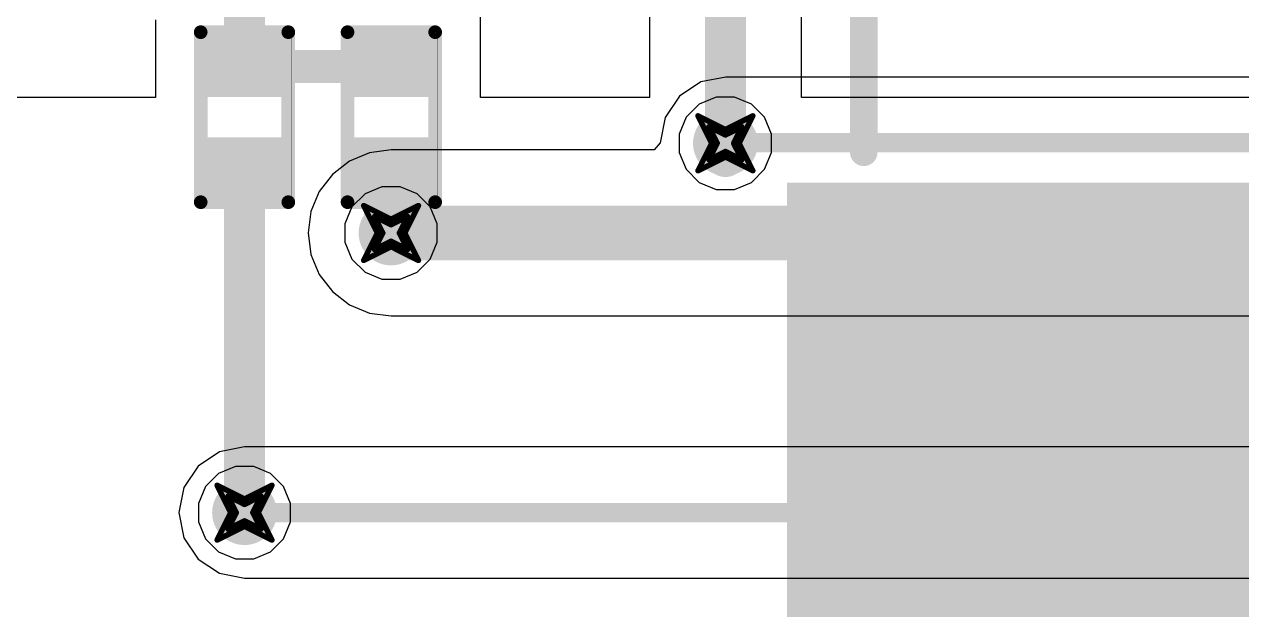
# Model space of a CAD drawing. Header units: inches. Extents: x -2 to 5376, y -4 to 5426.
# Drawn here: x 37.77 to 49.06, y 68.77 to 74.2 of the extents above; entities that cross this region are included whole.
import ezdxf

# ---------------------------------------------------------------- set-up
doc = ezdxf.new("R2010")
doc.units = ezdxf.units.IN
for name, color, linetype in [('Bottom Layer', 5, 'Continuous'), ('Drill Drawing', 1, 'Continuous'), ('Layer 1', 16, 'Continuous'), ('Layer 2', 76, 'Continuous'), ('Top Layer', 1, 'Continuous'), ('Top Overlay', 2, 'Continuous'), ('Top Paste', 8, 'Continuous'), ('Top Solder', 216, 'Continuous'), ('Via Holes', 16, 'Continuous')]:
    doc.layers.add(name, color=color, linetype=linetype)

# ---------------------------------------------------------------- blocks, each defined once
blk = doc.blocks.new('R___0402_6')
at = {"layer": 'Top Layer'}
for points in [[(-0.699, -0.318), (-0.699, 0.318), (-0.241, 0.318), (-0.241, -0.318)], [(0.241, -0.318), (0.241, 0.318), (0.699, 0.318), (0.699, -0.318)]]:
    blk.add_hatch(color=1, dxfattribs=at).paths.add_polyline_path(points)
at = {"layer": 'Top Paste'}
for points in [[(-0.699, -0.318), (-0.699, 0.318), (-0.241, 0.318), (-0.241, -0.318)], [(0.241, -0.318), (0.241, 0.318), (0.699, 0.318), (0.699, -0.318)]]:
    blk.add_hatch(color=8, dxfattribs=at).paths.add_polyline_path(points)
at = {"layer": 'Top Solder'}
for points in [[(-0.754, -0.373), (-0.754, 0.373), (-0.186, 0.373), (-0.186, -0.373)], [(0.186, -0.373), (0.186, 0.373), (0.754, 0.373), (0.754, -0.373)]]:
    blk.add_hatch(color=216, dxfattribs=at).paths.add_polyline_path(points)
at = {"layer": 'Top Overlay'}
for points in [[(-0.787, 0.406, 0.127, 0.127, 0), (-0.787, -0.406, 0.127, 0.127, 0)], [(-0.787, 0.406, 0.127, 0.127, 0), (0.787, 0.406, 0.127, 0.127, 0)], [(0.787, 0.406, 0.127, 0.127, 0), (0.787, -0.406, 0.127, 0.127, 0)], [(-0.787, -0.406, 0.127, 0.127, 0), (0.787, -0.406, 0.127, 0.127, 0)], [(-0.813, -0.432, 0.00323, 0.00323, 0), (0.813, -0.432, 0.00323, 0.00323, 0)]]:
    blk.add_lwpolyline(points, format="xyseb", dxfattribs=at)
for points in [[(-0.819, 0.406, 0.0635, 0.0635, 1), (-0.756, 0.406, 0.0635, 0.0635, 1)], [(-0.819, 0.406, 0.0635, 0.0635, 1), (-0.756, 0.406, 0.0635, 0.0635, 1)], [(0.756, 0.406, 0.0635, 0.0635, 1), (0.819, 0.406, 0.0635, 0.0635, 1)], [(0.756, 0.406, 0.0635, 0.0635, 1), (0.819, 0.406, 0.0635, 0.0635, 1)], [(-0.819, -0.406, 0.0635, 0.0635, 1), (-0.756, -0.406, 0.0635, 0.0635, 1)], [(-0.819, -0.406, 0.0635, 0.0635, 1), (-0.756, -0.406, 0.0635, 0.0635, 1)], [(-0.814, -0.432, 0.00161, 0.00161, 1), (-0.812, -0.432, 0.00161, 0.00161, 1)], [(0.756, -0.406, 0.0635, 0.0635, 1), (0.819, -0.406, 0.0635, 0.0635, 1)], [(0.756, -0.406, 0.0635, 0.0635, 1), (0.819, -0.406, 0.0635, 0.0635, 1)], [(0.812, -0.432, 0.00161, 0.00161, 1), (0.814, -0.432, 0.00161, 0.00161, 1)]]:
    blk.add_lwpolyline(points, format="xyseb", close=True, dxfattribs=at)
blk = doc.blocks.new('R___0402_9')
at = {"layer": 'Top Layer'}
for points in [[(-0.699, -0.318), (-0.699, 0.318), (-0.241, 0.318), (-0.241, -0.318)], [(0.241, -0.318), (0.241, 0.318), (0.699, 0.318), (0.699, -0.318)]]:
    blk.add_hatch(color=1, dxfattribs=at).paths.add_polyline_path(points)
at = {"layer": 'Top Paste'}
for points in [[(-0.699, -0.318), (-0.699, 0.318), (-0.241, 0.318), (-0.241, -0.318)], [(0.241, -0.318), (0.241, 0.318), (0.699, 0.318), (0.699, -0.318)]]:
    blk.add_hatch(color=8, dxfattribs=at).paths.add_polyline_path(points)
at = {"layer": 'Top Solder'}
for points in [[(-0.754, -0.373), (-0.754, 0.373), (-0.186, 0.373), (-0.186, -0.373)], [(0.186, -0.373), (0.186, 0.373), (0.754, 0.373), (0.754, -0.373)]]:
    blk.add_hatch(color=216, dxfattribs=at).paths.add_polyline_path(points)
at = {"layer": 'Top Overlay'}
for points in [[(-0.787, 0.406, 0.127, 0.127, 0), (-0.787, -0.406, 0.127, 0.127, 0)], [(-0.787, 0.406, 0.127, 0.127, 0), (0.787, 0.406, 0.127, 0.127, 0)], [(0.787, 0.406, 0.127, 0.127, 0), (0.787, -0.406, 0.127, 0.127, 0)], [(-0.787, -0.406, 0.127, 0.127, 0), (0.787, -0.406, 0.127, 0.127, 0)], [(-0.813, -0.432, 0.00323, 0.00323, 0), (0.813, -0.432, 0.00323, 0.00323, 0)]]:
    blk.add_lwpolyline(points, format="xyseb", dxfattribs=at)
for points in [[(-0.819, 0.406, 0.0635, 0.0635, 1), (-0.756, 0.406, 0.0635, 0.0635, 1)], [(-0.819, 0.406, 0.0635, 0.0635, 1), (-0.756, 0.406, 0.0635, 0.0635, 1)], [(0.756, 0.406, 0.0635, 0.0635, 1), (0.819, 0.406, 0.0635, 0.0635, 1)], [(0.756, 0.406, 0.0635, 0.0635, 1), (0.819, 0.406, 0.0635, 0.0635, 1)], [(-0.819, -0.406, 0.0635, 0.0635, 1), (-0.756, -0.406, 0.0635, 0.0635, 1)], [(-0.819, -0.406, 0.0635, 0.0635, 1), (-0.756, -0.406, 0.0635, 0.0635, 1)], [(-0.814, -0.432, 0.00161, 0.00161, 1), (-0.812, -0.432, 0.00161, 0.00161, 1)], [(0.756, -0.406, 0.0635, 0.0635, 1), (0.819, -0.406, 0.0635, 0.0635, 1)], [(0.756, -0.406, 0.0635, 0.0635, 1), (0.819, -0.406, 0.0635, 0.0635, 1)], [(0.812, -0.432, 0.00161, 0.00161, 1), (0.814, -0.432, 0.00161, 0.00161, 1)]]:
    blk.add_lwpolyline(points, format="xyseb", close=True, dxfattribs=at)
blk = doc.blocks.new('D2PAK_88')
at = {"layer": 'Top Layer'}
blk.add_hatch(color=1, dxfattribs=at).paths.add_polyline_path([(-5.715, 9.78), (5.715, 9.78), (5.715, 0.89), (-5.715, 0.89)])
at = {"layer": 'Top Paste'}
blk.add_hatch(color=8, dxfattribs=at).paths.add_polyline_path([(-5.715, 9.78), (5.715, 9.78), (5.715, 0.89), (-5.715, 0.89)])
at = {"layer": 'Top Solder'}
blk.add_hatch(color=216, dxfattribs=at).paths.add_polyline_path([(-5.817, 9.882), (5.817, 9.882), (5.817, 0.788), (-5.817, 0.788)])
at = {"layer": 'Top Overlay'}
blk.add_lwpolyline([(5.105, 0.508, 0.254, 0.254, 0), (5.105, -1.626, 0.254, 0.254, 0)], format="xyseb", dxfattribs=at)
blk.add_lwpolyline([(5.042, 0.508, 0.127, 0.127, 1), (5.169, 0.508, 0.127, 0.127, 1)], format="xyseb", close=True, dxfattribs=at)

msp = doc.modelspace()

# ---------------------------------------------------------------- hatches: boundary and pattern name
at = {"layer": 'Bottom Layer'}
h = msp.add_hatch(color=5, dxfattribs=at)
edge = h.paths.add_edge_path()
edge.add_arc((44.272, 73.094), 0.3, 0, 360)
h = msp.add_hatch(color=5, dxfattribs=at)
edge = h.paths.add_edge_path()
edge.add_arc((41.173, 72.263), 0.3, 0, 360)
h = msp.add_hatch(color=5, dxfattribs=at)
edge = h.paths.add_edge_path()
edge.add_arc((39.815, 69.672), 0.3, 0, 360)
at = {"layer": 'Layer 1'}
h = msp.add_hatch(color=16, dxfattribs=at)
edge = h.paths.add_edge_path()
edge.add_arc((44.272, 73.094), 0.3, 0, 360)
h = msp.add_hatch(color=16, dxfattribs=at)
edge = h.paths.add_edge_path()
edge.add_arc((41.173, 72.263), 0.3, 0, 360)
h = msp.add_hatch(color=16, dxfattribs=at)
edge = h.paths.add_edge_path()
edge.add_arc((39.815, 69.672), 0.3, 0, 360)
at = {"layer": 'Layer 2'}
h = msp.add_hatch(color=76, dxfattribs=at)
edge = h.paths.add_edge_path()
edge.add_arc((44.272, 73.094), 0.3, 0, 360)
h = msp.add_hatch(color=76, dxfattribs=at)
edge = h.paths.add_edge_path()
edge.add_arc((41.173, 72.263), 0.3, 0, 360)
h = msp.add_hatch(color=76, dxfattribs=at)
edge = h.paths.add_edge_path()
edge.add_arc((39.815, 69.672), 0.3, 0, 360)
at = {"layer": 'Top Layer'}
h = msp.add_hatch(color=1, dxfattribs=at)
edge = h.paths.add_edge_path()
edge.add_arc((44.272, 73.094), 0.3, 0, 360)
h = msp.add_hatch(color=1, dxfattribs=at)
edge = h.paths.add_edge_path()
edge.add_arc((41.173, 72.263), 0.3, 0, 360)
h = msp.add_hatch(color=1, dxfattribs=at)
edge = h.paths.add_edge_path()
edge.add_arc((39.815, 69.672), 0.3, 0, 360)
at = {"layer": 'Via Holes'}
h = msp.add_hatch(color=7, dxfattribs=at)
edge = h.paths.add_edge_path()
edge.add_arc((44.272, 73.094), 0.15, 0, 360)
h = msp.add_hatch(color=7, dxfattribs=at)
edge = h.paths.add_edge_path()
edge.add_arc((41.173, 72.263), 0.15, 0, 360)
h = msp.add_hatch(color=7, dxfattribs=at)
edge = h.paths.add_edge_path()
edge.add_arc((39.815, 69.672), 0.15, 0, 360)

# ---------------------------------------------------------------- linework, layer by layer
at = {"layer": 'Drill Drawing'}
for points in [[(44.018, 73.348, 0.0508, 0.0508, 0), (44.272, 73.221, 0.0508, 0.0508, 0)], [(44.018, 73.348, 0.0508, 0.0508, 0), (44.145, 73.094, 0.0508, 0.0508, 0)], [(44.272, 73.221, 0.0508, 0.0508, 0), (44.526, 73.348, 0.0508, 0.0508, 0)], [(44.399, 73.094, 0.0508, 0.0508, 0), (44.526, 73.348, 0.0508, 0.0508, 0)], [(44.12, 73.247, 0.0508, 0.0508, 0), (44.272, 73.171, 0.0508, 0.0508, 0)], [(44.12, 73.247, 0.0508, 0.0508, 0), (44.196, 73.094, 0.0508, 0.0508, 0)], [(44.272, 73.171, 0.0508, 0.0508, 0), (44.425, 73.247, 0.0508, 0.0508, 0)], [(44.348, 73.094, 0.0508, 0.0508, 0), (44.425, 73.247, 0.0508, 0.0508, 0)], [(44.018, 72.84, 0.0508, 0.0508, 0), (44.145, 73.094, 0.0508, 0.0508, 0)], [(44.12, 72.942, 0.0508, 0.0508, 0), (44.196, 73.094, 0.0508, 0.0508, 0)], [(44.348, 73.094, 0.0508, 0.0508, 0), (44.425, 72.942, 0.0508, 0.0508, 0)], [(44.399, 73.094, 0.0508, 0.0508, 0), (44.526, 72.84, 0.0508, 0.0508, 0)], [(44.12, 72.942, 0.0508, 0.0508, 0), (44.272, 73.018, 0.0508, 0.0508, 0)], [(44.272, 73.018, 0.0508, 0.0508, 0), (44.425, 72.942, 0.0508, 0.0508, 0)], [(44.018, 72.84, 0.0508, 0.0508, 0), (44.272, 72.967, 0.0508, 0.0508, 0)], [(44.272, 72.967, 0.0508, 0.0508, 0), (44.526, 72.84, 0.0508, 0.0508, 0)], [(40.919, 72.517, 0.0508, 0.0508, 0), (41.173, 72.39, 0.0508, 0.0508, 0)], [(40.919, 72.517, 0.0508, 0.0508, 0), (41.046, 72.263, 0.0508, 0.0508, 0)], [(41.021, 72.415, 0.0508, 0.0508, 0), (41.173, 72.339, 0.0508, 0.0508, 0)], [(41.021, 72.415, 0.0508, 0.0508, 0), (41.097, 72.263, 0.0508, 0.0508, 0)], [(41.173, 72.39, 0.0508, 0.0508, 0), (41.427, 72.517, 0.0508, 0.0508, 0)], [(41.173, 72.339, 0.0508, 0.0508, 0), (41.326, 72.415, 0.0508, 0.0508, 0)], [(41.25, 72.263, 0.0508, 0.0508, 0), (41.326, 72.415, 0.0508, 0.0508, 0)], [(41.3, 72.263, 0.0508, 0.0508, 0), (41.427, 72.517, 0.0508, 0.0508, 0)], [(40.919, 72.009, 0.0508, 0.0508, 0), (41.046, 72.263, 0.0508, 0.0508, 0)], [(41.021, 72.111, 0.0508, 0.0508, 0), (41.097, 72.263, 0.0508, 0.0508, 0)], [(41.021, 72.111, 0.0508, 0.0508, 0), (41.173, 72.187, 0.0508, 0.0508, 0)], [(41.173, 72.187, 0.0508, 0.0508, 0), (41.326, 72.111, 0.0508, 0.0508, 0)], [(41.25, 72.263, 0.0508, 0.0508, 0), (41.326, 72.111, 0.0508, 0.0508, 0)], [(41.3, 72.263, 0.0508, 0.0508, 0), (41.427, 72.009, 0.0508, 0.0508, 0)], [(40.919, 72.009, 0.0508, 0.0508, 0), (41.173, 72.136, 0.0508, 0.0508, 0)], [(41.173, 72.136, 0.0508, 0.0508, 0), (41.427, 72.009, 0.0508, 0.0508, 0)], [(39.561, 69.926, 0.0508, 0.0508, 0), (39.815, 69.799, 0.0508, 0.0508, 0)], [(39.561, 69.926, 0.0508, 0.0508, 0), (39.688, 69.672, 0.0508, 0.0508, 0)], [(39.815, 69.799, 0.0508, 0.0508, 0), (40.069, 69.926, 0.0508, 0.0508, 0)], [(39.942, 69.672, 0.0508, 0.0508, 0), (40.069, 69.926, 0.0508, 0.0508, 0)], [(39.663, 69.825, 0.0508, 0.0508, 0), (39.815, 69.748, 0.0508, 0.0508, 0)], [(39.663, 69.825, 0.0508, 0.0508, 0), (39.739, 69.672, 0.0508, 0.0508, 0)], [(39.815, 69.748, 0.0508, 0.0508, 0), (39.968, 69.825, 0.0508, 0.0508, 0)], [(39.892, 69.672, 0.0508, 0.0508, 0), (39.968, 69.825, 0.0508, 0.0508, 0)], [(39.561, 69.418, 0.0508, 0.0508, 0), (39.688, 69.672, 0.0508, 0.0508, 0)], [(39.663, 69.52, 0.0508, 0.0508, 0), (39.739, 69.672, 0.0508, 0.0508, 0)], [(39.663, 69.52, 0.0508, 0.0508, 0), (39.815, 69.596, 0.0508, 0.0508, 0)], [(39.815, 69.596, 0.0508, 0.0508, 0), (39.968, 69.52, 0.0508, 0.0508, 0)], [(39.892, 69.672, 0.0508, 0.0508, 0), (39.968, 69.52, 0.0508, 0.0508, 0)], [(39.942, 69.672, 0.0508, 0.0508, 0), (40.069, 69.418, 0.0508, 0.0508, 0)], [(39.561, 69.418, 0.0508, 0.0508, 0), (39.815, 69.545, 0.0508, 0.0508, 0)], [(39.815, 69.545, 0.0508, 0.0508, 0), (40.069, 69.418, 0.0508, 0.0508, 0)]]:
    msp.add_lwpolyline(points, format="xyseb", dxfattribs=at)
for points in [[(44.005, 73.348, 0.0254, 0.0254, 1), (44.031, 73.348, 0.0254, 0.0254, 1)], [(44.005, 73.348, 0.0254, 0.0254, 1), (44.031, 73.348, 0.0254, 0.0254, 1)], [(44.513, 73.348, 0.0254, 0.0254, 1), (44.539, 73.348, 0.0254, 0.0254, 1)], [(44.513, 73.348, 0.0254, 0.0254, 1), (44.539, 73.348, 0.0254, 0.0254, 1)], [(44.107, 73.247, 0.0254, 0.0254, 1), (44.132, 73.247, 0.0254, 0.0254, 1)], [(44.107, 73.247, 0.0254, 0.0254, 1), (44.132, 73.247, 0.0254, 0.0254, 1)], [(44.259, 73.221, 0.0254, 0.0254, 1), (44.285, 73.221, 0.0254, 0.0254, 1)], [(44.259, 73.221, 0.0254, 0.0254, 1), (44.285, 73.221, 0.0254, 0.0254, 1)], [(44.412, 73.247, 0.0254, 0.0254, 1), (44.437, 73.247, 0.0254, 0.0254, 1)], [(44.412, 73.247, 0.0254, 0.0254, 1), (44.437, 73.247, 0.0254, 0.0254, 1)], [(44.132, 73.094, 0.0254, 0.0254, 1), (44.158, 73.094, 0.0254, 0.0254, 1)], [(44.132, 73.094, 0.0254, 0.0254, 1), (44.158, 73.094, 0.0254, 0.0254, 1)], [(44.183, 73.094, 0.0254, 0.0254, 1), (44.209, 73.094, 0.0254, 0.0254, 1)], [(44.183, 73.094, 0.0254, 0.0254, 1), (44.209, 73.094, 0.0254, 0.0254, 1)], [(44.259, 73.171, 0.0254, 0.0254, 1), (44.285, 73.171, 0.0254, 0.0254, 1)], [(44.259, 73.171, 0.0254, 0.0254, 1), (44.285, 73.171, 0.0254, 0.0254, 1)], [(44.336, 73.094, 0.0254, 0.0254, 1), (44.361, 73.094, 0.0254, 0.0254, 1)], [(44.336, 73.094, 0.0254, 0.0254, 1), (44.361, 73.094, 0.0254, 0.0254, 1)], [(44.386, 73.094, 0.0254, 0.0254, 1), (44.412, 73.094, 0.0254, 0.0254, 1)], [(44.386, 73.094, 0.0254, 0.0254, 1), (44.412, 73.094, 0.0254, 0.0254, 1)], [(44.259, 73.018, 0.0254, 0.0254, 1), (44.285, 73.018, 0.0254, 0.0254, 1)], [(44.259, 73.018, 0.0254, 0.0254, 1), (44.285, 73.018, 0.0254, 0.0254, 1)], [(44.107, 72.942, 0.0254, 0.0254, 1), (44.132, 72.942, 0.0254, 0.0254, 1)], [(44.107, 72.942, 0.0254, 0.0254, 1), (44.132, 72.942, 0.0254, 0.0254, 1)], [(44.259, 72.967, 0.0254, 0.0254, 1), (44.285, 72.967, 0.0254, 0.0254, 1)], [(44.259, 72.967, 0.0254, 0.0254, 1), (44.285, 72.967, 0.0254, 0.0254, 1)], [(44.412, 72.942, 0.0254, 0.0254, 1), (44.437, 72.942, 0.0254, 0.0254, 1)], [(44.412, 72.942, 0.0254, 0.0254, 1), (44.437, 72.942, 0.0254, 0.0254, 1)], [(44.005, 72.84, 0.0254, 0.0254, 1), (44.031, 72.84, 0.0254, 0.0254, 1)], [(44.005, 72.84, 0.0254, 0.0254, 1), (44.031, 72.84, 0.0254, 0.0254, 1)], [(44.513, 72.84, 0.0254, 0.0254, 1), (44.539, 72.84, 0.0254, 0.0254, 1)], [(44.513, 72.84, 0.0254, 0.0254, 1), (44.539, 72.84, 0.0254, 0.0254, 1)], [(40.907, 72.517, 0.0254, 0.0254, 1), (40.932, 72.517, 0.0254, 0.0254, 1)], [(40.907, 72.517, 0.0254, 0.0254, 1), (40.932, 72.517, 0.0254, 0.0254, 1)], [(41.008, 72.415, 0.0254, 0.0254, 1), (41.034, 72.415, 0.0254, 0.0254, 1)], [(41.008, 72.415, 0.0254, 0.0254, 1), (41.034, 72.415, 0.0254, 0.0254, 1)], [(41.313, 72.415, 0.0254, 0.0254, 1), (41.339, 72.415, 0.0254, 0.0254, 1)], [(41.313, 72.415, 0.0254, 0.0254, 1), (41.339, 72.415, 0.0254, 0.0254, 1)], [(41.415, 72.517, 0.0254, 0.0254, 1), (41.44, 72.517, 0.0254, 0.0254, 1)], [(41.415, 72.517, 0.0254, 0.0254, 1), (41.44, 72.517, 0.0254, 0.0254, 1)], [(41.161, 72.39, 0.0254, 0.0254, 1), (41.186, 72.39, 0.0254, 0.0254, 1)], [(41.161, 72.39, 0.0254, 0.0254, 1), (41.186, 72.39, 0.0254, 0.0254, 1)], [(41.161, 72.339, 0.0254, 0.0254, 1), (41.186, 72.339, 0.0254, 0.0254, 1)], [(41.161, 72.339, 0.0254, 0.0254, 1), (41.186, 72.339, 0.0254, 0.0254, 1)], [(41.034, 72.263, 0.0254, 0.0254, 1), (41.059, 72.263, 0.0254, 0.0254, 1)], [(41.034, 72.263, 0.0254, 0.0254, 1), (41.059, 72.263, 0.0254, 0.0254, 1)], [(41.084, 72.263, 0.0254, 0.0254, 1), (41.11, 72.263, 0.0254, 0.0254, 1)], [(41.084, 72.263, 0.0254, 0.0254, 1), (41.11, 72.263, 0.0254, 0.0254, 1)], [(41.161, 72.187, 0.0254, 0.0254, 1), (41.186, 72.187, 0.0254, 0.0254, 1)], [(41.161, 72.187, 0.0254, 0.0254, 1), (41.186, 72.187, 0.0254, 0.0254, 1)], [(41.237, 72.263, 0.0254, 0.0254, 1), (41.262, 72.263, 0.0254, 0.0254, 1)], [(41.237, 72.263, 0.0254, 0.0254, 1), (41.262, 72.263, 0.0254, 0.0254, 1)], [(41.288, 72.263, 0.0254, 0.0254, 1), (41.313, 72.263, 0.0254, 0.0254, 1)], [(41.288, 72.263, 0.0254, 0.0254, 1), (41.313, 72.263, 0.0254, 0.0254, 1)], [(41.008, 72.111, 0.0254, 0.0254, 1), (41.034, 72.111, 0.0254, 0.0254, 1)], [(41.008, 72.111, 0.0254, 0.0254, 1), (41.034, 72.111, 0.0254, 0.0254, 1)], [(41.161, 72.136, 0.0254, 0.0254, 1), (41.186, 72.136, 0.0254, 0.0254, 1)], [(41.161, 72.136, 0.0254, 0.0254, 1), (41.186, 72.136, 0.0254, 0.0254, 1)], [(41.313, 72.111, 0.0254, 0.0254, 1), (41.339, 72.111, 0.0254, 0.0254, 1)], [(41.313, 72.111, 0.0254, 0.0254, 1), (41.339, 72.111, 0.0254, 0.0254, 1)], [(40.907, 72.009, 0.0254, 0.0254, 1), (40.932, 72.009, 0.0254, 0.0254, 1)], [(40.907, 72.009, 0.0254, 0.0254, 1), (40.932, 72.009, 0.0254, 0.0254, 1)], [(41.415, 72.009, 0.0254, 0.0254, 1), (41.44, 72.009, 0.0254, 0.0254, 1)], [(41.415, 72.009, 0.0254, 0.0254, 1), (41.44, 72.009, 0.0254, 0.0254, 1)], [(39.549, 69.926, 0.0254, 0.0254, 1), (39.574, 69.926, 0.0254, 0.0254, 1)], [(39.549, 69.926, 0.0254, 0.0254, 1), (39.574, 69.926, 0.0254, 0.0254, 1)], [(40.057, 69.926, 0.0254, 0.0254, 1), (40.082, 69.926, 0.0254, 0.0254, 1)], [(40.057, 69.926, 0.0254, 0.0254, 1), (40.082, 69.926, 0.0254, 0.0254, 1)], [(39.65, 69.825, 0.0254, 0.0254, 1), (39.676, 69.825, 0.0254, 0.0254, 1)], [(39.65, 69.825, 0.0254, 0.0254, 1), (39.676, 69.825, 0.0254, 0.0254, 1)], [(39.955, 69.825, 0.0254, 0.0254, 1), (39.981, 69.825, 0.0254, 0.0254, 1)], [(39.955, 69.825, 0.0254, 0.0254, 1), (39.981, 69.825, 0.0254, 0.0254, 1)], [(39.803, 69.799, 0.0254, 0.0254, 1), (39.828, 69.799, 0.0254, 0.0254, 1)], [(39.803, 69.799, 0.0254, 0.0254, 1), (39.828, 69.799, 0.0254, 0.0254, 1)], [(39.803, 69.748, 0.0254, 0.0254, 1), (39.828, 69.748, 0.0254, 0.0254, 1)], [(39.803, 69.748, 0.0254, 0.0254, 1), (39.828, 69.748, 0.0254, 0.0254, 1)], [(39.676, 69.672, 0.0254, 0.0254, 1), (39.701, 69.672, 0.0254, 0.0254, 1)], [(39.676, 69.672, 0.0254, 0.0254, 1), (39.701, 69.672, 0.0254, 0.0254, 1)], [(39.727, 69.672, 0.0254, 0.0254, 1), (39.752, 69.672, 0.0254, 0.0254, 1)], [(39.727, 69.672, 0.0254, 0.0254, 1), (39.752, 69.672, 0.0254, 0.0254, 1)], [(39.803, 69.596, 0.0254, 0.0254, 1), (39.828, 69.596, 0.0254, 0.0254, 1)], [(39.803, 69.596, 0.0254, 0.0254, 1), (39.828, 69.596, 0.0254, 0.0254, 1)], [(39.879, 69.672, 0.0254, 0.0254, 1), (39.904, 69.672, 0.0254, 0.0254, 1)], [(39.879, 69.672, 0.0254, 0.0254, 1), (39.904, 69.672, 0.0254, 0.0254, 1)], [(39.93, 69.672, 0.0254, 0.0254, 1), (39.955, 69.672, 0.0254, 0.0254, 1)], [(39.93, 69.672, 0.0254, 0.0254, 1), (39.955, 69.672, 0.0254, 0.0254, 1)], [(39.65, 69.52, 0.0254, 0.0254, 1), (39.676, 69.52, 0.0254, 0.0254, 1)], [(39.65, 69.52, 0.0254, 0.0254, 1), (39.676, 69.52, 0.0254, 0.0254, 1)], [(39.803, 69.545, 0.0254, 0.0254, 1), (39.828, 69.545, 0.0254, 0.0254, 1)], [(39.803, 69.545, 0.0254, 0.0254, 1), (39.828, 69.545, 0.0254, 0.0254, 1)], [(39.955, 69.52, 0.0254, 0.0254, 1), (39.981, 69.52, 0.0254, 0.0254, 1)], [(39.955, 69.52, 0.0254, 0.0254, 1), (39.981, 69.52, 0.0254, 0.0254, 1)], [(39.549, 69.418, 0.0254, 0.0254, 1), (39.574, 69.418, 0.0254, 0.0254, 1)], [(39.549, 69.418, 0.0254, 0.0254, 1), (39.574, 69.418, 0.0254, 0.0254, 1)], [(40.057, 69.418, 0.0254, 0.0254, 1), (40.082, 69.418, 0.0254, 0.0254, 1)], [(40.057, 69.418, 0.0254, 0.0254, 1), (40.082, 69.418, 0.0254, 0.0254, 1)]]:
    msp.add_lwpolyline(points, format="xyseb", close=True, dxfattribs=at)
at = {"layer": 'Layer 1'}
for p, q in [((44.03, 73.456), (43.91, 73.336)), ((44.187, 73.521), (44.03, 73.456)), ((44.357, 73.521), (44.187, 73.521)), ((44.514, 73.456), (44.357, 73.521)), ((44.634, 73.336), (44.514, 73.456)), ((43.91, 73.336), (43.845, 73.179)), ((44.699, 73.179), (44.634, 73.336)), ((43.845, 73.179), (43.845, 73.009)), ((44.699, 73.009), (44.699, 73.179)), ((43.845, 73.009), (43.91, 72.853)), ((44.634, 72.853), (44.699, 73.009)), ((43.91, 72.853), (44.03, 72.732)), ((44.514, 72.732), (44.634, 72.853)), ((41.088, 72.69), (40.932, 72.625)), ((41.258, 72.69), (41.088, 72.69)), ((41.415, 72.625), (41.258, 72.69)), ((44.03, 72.732), (44.187, 72.667)), ((44.187, 72.667), (44.357, 72.667)), ((44.357, 72.667), (44.514, 72.732)), ((40.932, 72.625), (40.811, 72.505)), ((41.535, 72.505), (41.415, 72.625)), ((40.811, 72.505), (40.746, 72.348)), ((41.6, 72.348), (41.535, 72.505)), ((40.746, 72.348), (40.746, 72.178)), ((41.6, 72.178), (41.6, 72.348)), ((40.746, 72.178), (40.811, 72.021)), ((41.535, 72.021), (41.6, 72.178)), ((40.811, 72.021), (40.932, 71.901)), ((41.415, 71.901), (41.535, 72.021)), ((40.932, 71.901), (41.088, 71.836)), ((41.258, 71.836), (41.415, 71.901)), ((41.088, 71.836), (41.258, 71.836)), ((39.731, 70.099), (39.574, 70.034)), ((39.9, 70.099), (39.731, 70.099)), ((40.057, 70.034), (39.9, 70.099)), ((39.574, 70.034), (39.453, 69.914)), ((40.177, 69.914), (40.057, 70.034)), ((39.453, 69.914), (39.388, 69.757)), ((40.242, 69.757), (40.177, 69.914)), ((39.388, 69.757), (39.388, 69.587)), ((40.242, 69.587), (40.242, 69.757)), ((39.388, 69.587), (39.453, 69.43)), ((40.177, 69.43), (40.242, 69.587)), ((39.453, 69.43), (39.574, 69.31)), ((40.057, 69.31), (40.177, 69.43)), ((39.574, 69.31), (39.731, 69.245)), ((39.9, 69.245), (40.057, 69.31)), ((39.731, 69.245), (39.9, 69.245))]:
    msp.add_line(p, q, dxfattribs=at)
at = {"layer": 'Layer 2'}
for p, q in [((44.277, 73.708), (44.044, 73.662)), ((63.837, 73.708), (44.277, 73.708)), ((44.044, 73.662), (43.847, 73.53)), ((43.847, 73.53), (43.715, 73.332)), ((43.715, 73.332), (43.669, 73.099)), ((40.974, 73.005), (40.789, 72.929)), ((41.173, 73.032), (40.974, 73.005)), ((43.613, 73.032), (41.173, 73.032)), ((43.669, 73.099), (43.613, 73.032)), ((40.789, 72.929), (40.63, 72.806)), ((40.63, 72.806), (40.508, 72.647)), ((40.508, 72.647), (40.431, 72.462)), ((40.431, 72.462), (40.405, 72.263)), ((40.405, 72.263), (40.431, 72.064)), ((40.431, 72.064), (40.508, 71.879)), ((40.508, 71.879), (40.63, 71.72)), ((40.63, 71.72), (40.789, 71.597)), ((40.789, 71.597), (40.974, 71.521)), ((40.974, 71.521), (41.173, 71.494)), ((41.173, 71.494), (59.773, 71.494)), ((39.583, 70.234), (39.385, 70.103)), ((39.815, 70.281), (39.583, 70.234)), ((59.554, 70.281), (39.815, 70.281)), ((39.385, 70.103), (39.253, 69.905)), ((39.253, 69.905), (39.207, 69.672)), ((39.207, 69.672), (39.253, 69.439)), ((39.253, 69.439), (39.385, 69.242)), ((39.385, 69.242), (39.583, 69.11)), ((39.583, 69.11), (39.815, 69.064)), ((39.815, 69.064), (109.576, 69.064))]:
    msp.add_line(p, q, dxfattribs=at)
for points in [[(44.277, 73.099, 0.178, 0.178, 0), (131.799, 73.099, 0.178, 0.178, 0)], [(41.173, 72.263, 0.508, 0.508, 0), (61.496, 72.263, 0.508, 0.508, 0)], [(39.815, 69.672, 0.178, 0.178, 0), (109.576, 69.672, 0.178, 0.178, 0)]]:
    msp.add_lwpolyline(points, format="xyseb", dxfattribs=at)
for points in [[(44.233, 73.099, 0.0889, 0.0889, 1), (44.322, 73.099, 0.0889, 0.0889, 1)], [(41.046, 72.263, 0.254, 0.254, 1), (41.3, 72.263, 0.254, 0.254, 1)], [(39.771, 69.672, 0.0889, 0.0889, 1), (39.86, 69.672, 0.0889, 0.0889, 1)]]:
    msp.add_lwpolyline(points, format="xyseb", close=True, dxfattribs=at)
at = {"layer": 'Top Layer'}
for p, q in [((42.001, 73.518), (42.001, 74.542)), ((43.568, 74.47), (43.568, 73.518)), ((44.977, 73.518), (44.977, 74.47)), ((38.99, 74.239), (38.99, 73.518)), ((38.99, 73.518), (24.765, 73.518)), ((43.568, 73.518), (42.001, 73.518)), ((59.319, 73.518), (44.977, 73.518))]:
    msp.add_line(p, q, dxfattribs=at)
for points in [[(39.815, 73.806, 0.381, 0.381, 0), (39.815, 75.207, 0.381, 0.381, 0)], [(44.272, 72.972, 0.381, 0.381, 0), (44.272, 75.189, 0.381, 0.381, 0)], [(39.815, 73.806, 0.305, 0.305, 0), (41.176, 73.806, 0.305, 0.305, 0)], [(39.815, 69.672, 0.381, 0.381, 0), (39.815, 72.866, 0.381, 0.381, 0)], [(41.176, 72.263, 0.508, 0.508, 0), (41.176, 72.799, 0.508, 0.508, 0)], [(41.173, 72.263, 0.508, 0.508, 0), (41.176, 72.263, 0.508, 0.508, 0)]]:
    msp.add_lwpolyline(points, format="xyseb", dxfattribs=at)
for points in [[(39.72, 73.806, 0.191, 0.191, 1), (39.911, 73.806, 0.191, 0.191, 1)], [(39.739, 73.806, 0.152, 0.152, 1), (39.892, 73.806, 0.152, 0.152, 1)], [(41.099, 73.806, 0.152, 0.152, 1), (41.252, 73.806, 0.152, 0.152, 1)], [(44.177, 72.972, 0.191, 0.191, 1), (44.367, 72.972, 0.191, 0.191, 1)], [(39.72, 72.866, 0.191, 0.191, 1), (39.911, 72.866, 0.191, 0.191, 1)], [(41.049, 72.799, 0.254, 0.254, 1), (41.303, 72.799, 0.254, 0.254, 1)], [(41.046, 72.263, 0.254, 0.254, 1), (41.3, 72.263, 0.254, 0.254, 1)], [(41.049, 72.263, 0.254, 0.254, 1), (41.303, 72.263, 0.254, 0.254, 1)], [(41.049, 72.263, 0.254, 0.254, 1), (41.303, 72.263, 0.254, 0.254, 1)], [(39.72, 69.672, 0.191, 0.191, 1), (39.911, 69.672, 0.191, 0.191, 1)]]:
    msp.add_lwpolyline(points, format="xyseb", close=True, dxfattribs=at)

# ---------------------------------------------------------------- block references
for name, p, rotation in [('D2PAK_88', (50.66, 73.518), 180), ('R___0402_9', (39.815, 73.336), 90), ('R___0402_6', (41.176, 73.336), 90)]:
    msp.add_blockref(name, p, dxfattribs=dict(rotation=rotation))

doc.saveas('drawing.dxf')
